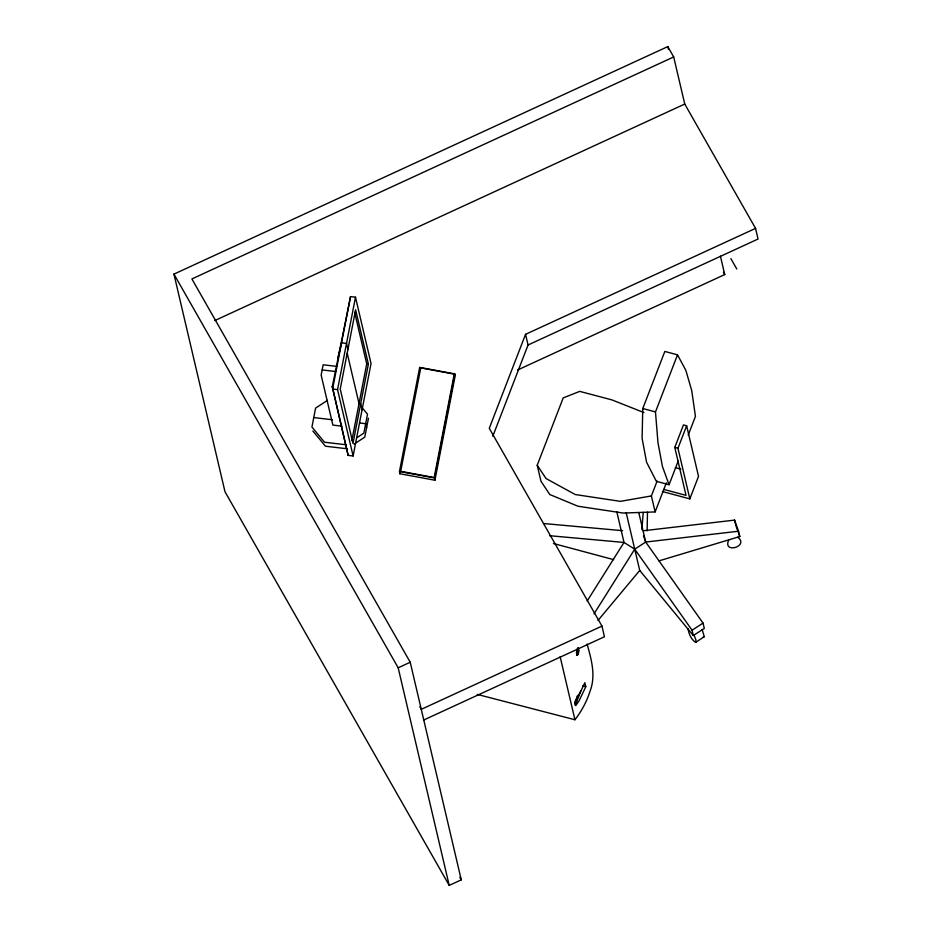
<?xml version="1.0" encoding="UTF-8"?>
<svg xmlns="http://www.w3.org/2000/svg" width="932" height="932" viewBox="0 0 932 932"><rect width="100%" height="100%" fill="white"/><g stroke="black" fill="none" stroke-linecap="round" stroke-linejoin="round"><path stroke-width="1.4" d="M647.146 530.821L647.472 512.239M688.2 435.151L695.447 416.394L691.73 390.555L685.847 370.342L677.517 354.836L664.831 351.434L642.777 408.519L642.101 438.285L646.563 462.19L656.361 481.32L669.059 484.722L678.368 460.606M641.868 529.527L643.231 512.402M688.119 628.576C688.55 633.678 691.288 639.643 695.691 642.369L704.277 636.684L702.157 629.508M577.059 648.975L576.454 652.738L577.083 655.406L578.306 654.299L578.912 650.524L578.294 647.857M332.293 386.675L350.525 296.609L355.488 297.192L371.041 363.527L353.112 455.969L348.149 455.387L332.293 386.675L348.149 455.387M350.525 296.609L332.596 389.04L337.547 389.623L353.112 455.969M337.547 389.623L355.488 297.192M351.877 440.393L366.719 363.888L354.626 312.325M368.373 364.086L352.972 443.422L340.227 389.075L355.616 309.739L368.373 364.086L366.719 363.888M368.455 418.212L364.773 437.155L354.09 444.11M399.478 471.499L419.68 367.383L454.828 373.907L455.107 376.132L434.918 480.236L399.77 473.724L399.478 471.499L434.627 478.011L434.918 480.236M399.77 473.724L400.317 470.87M409.171 425.237L409.731 422.382M411.944 410.977L412.492 408.123M416.639 386.722L417.198 383.879M434.627 478.011L454.828 373.907M337.873 357.935L341.555 342.825L346.518 343.407L347.927 349.407M578.737 694.27L577.677 697.089L577.362 695.75M580.671 691.09L575.3 705.396L574.671 702.728M585.797 686.709L578.947 701.039L575.801 705.524L574.869 701.528L578.015 697.043L584.865 682.713L585.797 686.709L582.617 685.882M673.696 56.957L191.887 278.936L410.22 662.244L461.258 879.855L449.212 885.4L224.985 491.735L173.946 274.125L667.801 46.6L673.696 56.957L684.752 104.058L755.561 228.375L525.555 334.332L489.277 428.289L601.956 626.094L604.449 636.754L423.769 719.993M492.807 436.258L528.06 344.991L525.555 334.332M666.38 482.799L655.138 511.913L623.182 513.043L578.003 506.239L549.81 494.543L540.956 481.215L537.216 465.231L563.208 397.906L579.739 391.382L611.823 399.863L643.93 412.573M669.059 484.722L662.419 466.443L657.957 442.537L655.476 411.921L677.517 354.836M655.138 511.913L651.386 495.929L657.118 481.075M663.829 489.417L686.034 495.37L674.791 447.407L683.471 424.91L686.651 425.761L698.522 476.38L689.831 498.876L662.396 491.525M689.831 498.876L677.96 448.257L686.651 425.761M728.719 540.012C722.3 554.354 749.724 546.269 737.783 537.275M587.148 601.047L624.009 542.447L616.763 511.598M594.034 613.862L634.727 549.158L645.701 542.051L738.54 531.217L739.787 536.541L658.971 560.878M477.231 694.398L574.939 719.749C581.556 711.198 586.741 701.598 590.026 691.276C596.084 675.595 591.377 659.53 587.113 644.059M597.995 620.456L639.725 570.466L626.176 512.693M695.691 642.369L695.936 639.969L693.932 634.832M578.026 653.087L577.409 653.647L577.106 652.318L578.015 649.872L578.329 651.2M576.687 655.301L577.91 654.194L578.516 650.419L577.898 647.752M327.47 400.352L315.599 408.088L311.929 427.031L324.534 442.222L346.04 444.762M356.723 437.795L363.841 433.159L367.511 414.216L362.117 407.703M703.043 623.1L704.289 628.436L693.315 635.531L692.068 630.207L703.043 623.1L645.701 542.051L643.511 535.888M214.803 320.561L684.752 104.058M528.06 344.991L758.054 239.023L755.561 228.375M517.493 370.051L724.747 274.567L720.424 256.184M449.212 885.4L398.174 667.79L410.22 662.244M601.956 626.094L421.264 709.334L419.831 706.806M651.386 495.929L620.444 501.358L575.254 494.543L546.07 478.559L537.216 465.231M643.185 530.786L734.591 520.114L738.54 531.217M543.915 523.551L622.623 530.681M549.589 535.702L624.009 542.447L634.727 549.158L692.068 630.207M336.767 366.392L323.148 364.785L321.156 375.083L332.875 425.085L341.962 426.157M322.146 369.934L335.765 371.542M313.758 417.559L332.444 419.761M359.927 423.012L365.682 423.687L366.614 427.683M346.972 448.758L325.466 446.218L312.861 431.027M703.322 636.917L703.928 637.045M642.777 408.519L655.476 411.921M674.791 447.407L677.96 448.257M675.292 467.654L680.849 469.146M553.422 543.496L613.606 559.631M639.725 570.466L693.315 635.531M730.886 258.665L736.793 269.022M723.43 272.272L724.747 274.567M173.946 274.125L398.174 667.79M459.825 877.315L461.258 879.855M735.837 525.438L739.787 536.541M667.801 46.6L668.465 49.431M734.591 520.114L735.523 524.11M638.793 512.6L645.701 542.051M560.144 656.687L574.939 719.749M362.082 409.754L360.672 403.754L359.018 403.556L347.252 353.391M577.001 650.326L577.013 653.542L577.933 651.095L577.619 649.767L577.001 650.326M420.763 367.919L400.702 471.301L434.172 477.51L454.233 374.128L420.763 367.919M576.838 697.159L576.092 701.318L576.838 697.159"/></g></svg>
